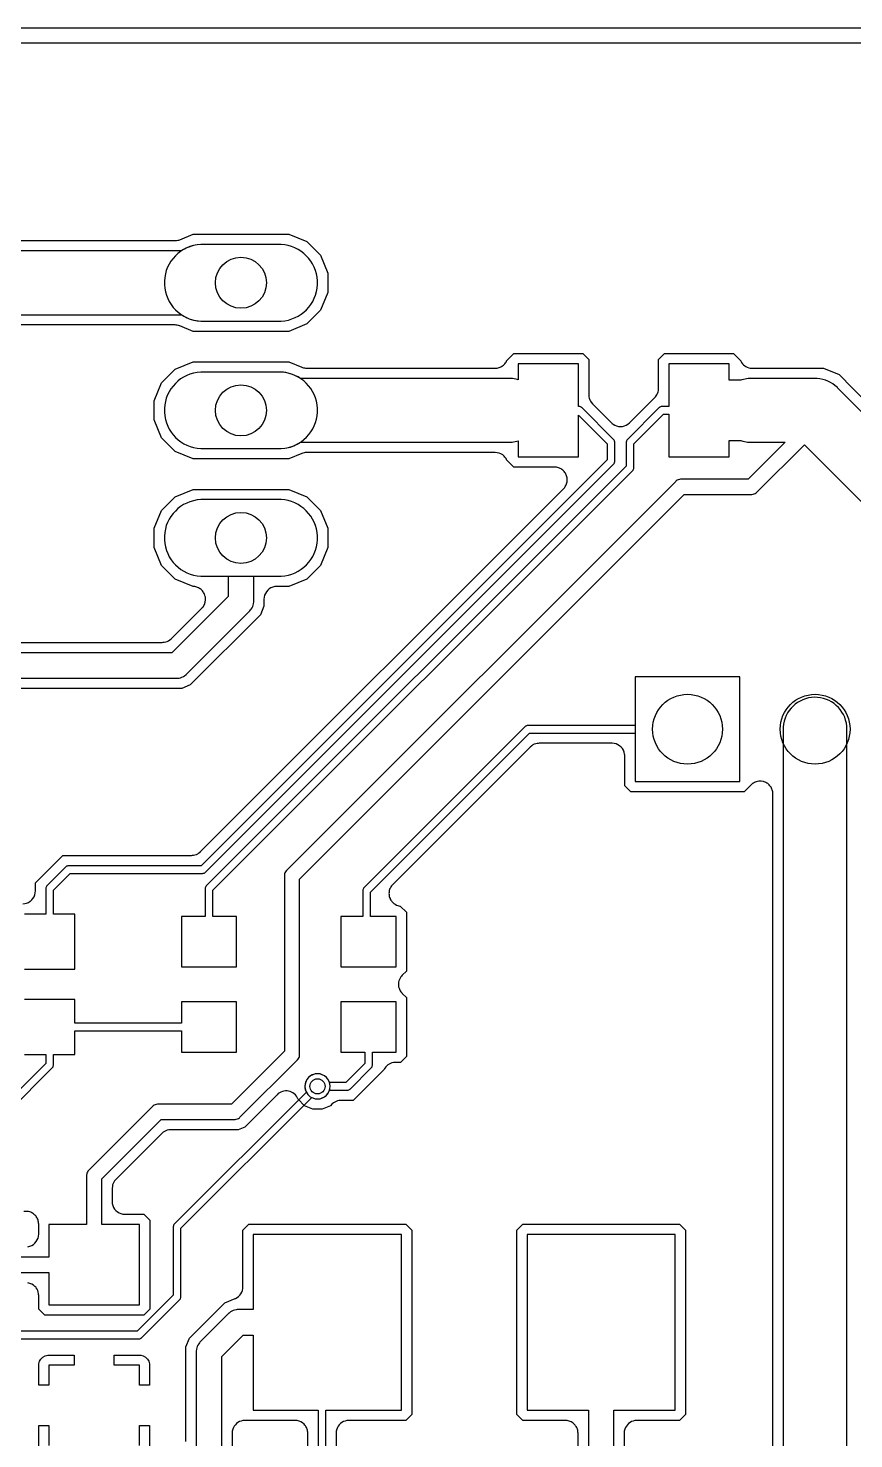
# Model space of a CAD drawing. Header units: millimetres. Extents: x 0 to 85.1, y 3.8 to 100.3.
# Drawn here: x 31.33 to 47.76, y 72.23 to 100.32 of the extents above; entities that cross this region are included whole.
import ezdxf

# ---------------------------------------------------------------- set-up
doc = ezdxf.new("R2010")
doc.units = ezdxf.units.MM

msp = doc.modelspace()

# ---------------------------------------------------------------- linework, layer by layer
at = {"layer": '16_copper'}
for points in [[(36.434, 94.495, 0.906347), (36.359, 96.012), (34.761, 96.012), (34.686, 96.005, 0.906347), (34.761, 94.488), (36.359, 94.488)], [(36.434, 91.955, 0.906347), (36.359, 93.472), (34.761, 93.472), (34.686, 93.465, 0.906347), (34.761, 91.948), (36.359, 91.948)], [(36.434, 89.415, 0.906347), (36.359, 90.932), (34.761, 90.932), (34.686, 90.925, 0.906347), (34.761, 89.408), (36.359, 89.408)]]:
    msp.add_lwpolyline(points, format="xyb", close=True, dxfattribs=at)
msp.add_lwpolyline([(45.492, 87.403), (43.407, 87.403), (43.407, 85.318), (45.492, 85.318)], close=True, dxfattribs=at)
msp.add_lwpolyline([(29.623, 74.219), (33.528, 74.219), (33.536, 74.22), (33.545, 74.221, 0.087654), (33.569, 74.231), (33.575, 74.236), (33.582, 74.241), (34.344, 75.003), (34.349, 75.01), (34.354, 75.016, 0.087651), (34.364, 75.041), (34.365, 75.048), (34.366, 75.057), (34.366, 76.422), (36.97, 79.026), (36.988, 79.016, 1), (37.18, 79.48), (37.143, 79.492, 0.612798), (36.852, 79.152), (36.862, 79.134), (34.236, 76.508), (34.231, 76.501), (34.226, 76.495, 0.087651), (34.216, 76.47), (34.215, 76.463), (34.214, 76.454), (34.214, 75.089), (33.496, 74.371), (29.591, 74.371)], format="xyb", dxfattribs=at)
at = {"layer": '1_copper'}
for points in [[(83.035, 100.02), (2.055, 100.02)], [(31.25, 79.88), (31.674, 79.88), (31.674, 79.7), (30.807, 78.833)], [(42.984, 67.759), (42.984, 72.799), (44.205, 72.799), (44.205, 76.299), (41.255, 76.299), (41.255, 72.799), (42.476, 72.799), (42.476, 67.759)], [(35.179, 71.882), (35.179, 73.867), (35.607, 74.295), (35.805, 74.295), (35.805, 72.799), (37.096, 72.799), (37.096, 68.445)], [(31.539, 72.069), (31.539, 72.495), (31.739, 72.495), (31.739, 72.095)], [(33.539, 72.095), (33.539, 72.495), (33.739, 72.495), (33.739, 72.069)]]:
    msp.add_lwpolyline(points, dxfattribs=at)
for points in [[(20.361, 96.09), (34.249, 96.09), (34.258, 96.091, 0.088975), (34.346, 96.109), (34.606, 96.217), (36.514, 96.217), (36.87, 96.07), (37.142, 95.798), (37.289, 95.442), (37.289, 95.058), (37.142, 94.702), (36.87, 94.43), (36.514, 94.283), (34.606, 94.283), (34.346, 94.391), (34.337, 94.394, 0.088988), (34.249, 94.41), (30.251, 94.41)], [(30.061, 94.615), (34.377, 94.615), (34.406, 94.596, 0.123338), (34.761, 94.488), (36.359, 94.488), (36.434, 94.495, 0.906347), (36.359, 96.012), (34.761, 96.012), (34.686, 96.005, 0.098491), (34.406, 95.904), (34.377, 95.885), (20.233, 95.885)], [(31.215, 82.885, 0.158205), (31.364, 82.933), (31.378, 82.945), (31.394, 82.959, 0.158654), (31.466, 83.099), (31.469, 83.139, 0.00044), (31.469, 83.139), (31.469, 83.301), (32.015, 83.847), (34.576, 83.847), (34.596, 83.849), (34.615, 83.85, 0.118891), (34.725, 83.896), (34.756, 83.921), (34.756, 83.922), (34.756, 83.922), (41.981, 91.146), (41.995, 91.163), (42.006, 91.176), (42.007, 91.177), (42.007, 91.177, 0.039245), (42.027, 91.211), (42.034, 91.227), (42.043, 91.247, 0.000217), (42.043, 91.247), (42.047, 91.265), (42.052, 91.286), (42.052, 91.286), (42.052, 91.286), (42.053, 91.303), (42.055, 91.326, 0.000221), (42.055, 91.326), (42.054, 91.344), (42.052, 91.365, 0.078613), (42.028, 91.441), (42.028, 91.441), (42.028, 91.441), (42.018, 91.456), (42.007, 91.475), (42.007, 91.475), (42.007, 91.475), (41.995, 91.489), (41.981, 91.505, 0.078834), (41.917, 91.552), (41.9, 91.559), (41.88, 91.567), (41.88, 91.567), (41.88, 91.567, 0.039025), (41.842, 91.577), (41.842, 91.577), (41.841, 91.577), (41.802, 91.58, 0.000658), (41.801, 91.58), (40.995, 91.58), (40.85, 91.725), (40.848, 91.731, 0.039686), (40.827, 91.765), (40.815, 91.779), (40.801, 91.795, 0.158654), (40.661, 91.867), (40.621, 91.87, 0.00044), (40.621, 91.87), (36.871, 91.87), (36.862, 91.869, 0.088975), (36.774, 91.851), (36.514, 91.743), (34.606, 91.743), (34.25, 91.89), (33.978, 92.162), (33.831, 92.518), (33.831, 92.902), (33.978, 93.258), (34.25, 93.53), (34.606, 93.677), (36.514, 93.677), (36.774, 93.569), (36.783, 93.566, 0.088988), (36.871, 93.55), (40.621, 93.55), (40.641, 93.552), (40.66, 93.553, 0.073215), (40.736, 93.578), (40.752, 93.587), (40.77, 93.598, 0.037225), (40.8, 93.624), (40.812, 93.638), (40.826, 93.654, 0.037855), (40.847, 93.688), (40.85, 93.695), (40.995, 93.84), (42.365, 93.84), (42.485, 93.72), (42.485, 93.019), (42.487, 92.999), (42.488, 92.98, 0.118891), (42.533, 92.87), (42.559, 92.839), (42.559, 92.839), (42.559, 92.839), (42.937, 92.462), (42.953, 92.448), (42.967, 92.436, 0.325016), (43.265, 92.436), (43.296, 92.461, 0.000439), (43.296, 92.462), (43.586, 92.752), (43.586, 92.752), (43.801, 92.966), (43.813, 92.981), (43.826, 92.996, 0.118893), (43.872, 93.106), (43.875, 93.146, 0.000218), (43.875, 93.146), (43.875, 93.72), (43.995, 93.84), (45.365, 93.84), (45.51, 93.695), (45.512, 93.689, 0.240264), (45.699, 93.553), (45.739, 93.55, 0.00044), (45.739, 93.55), (47.157, 93.55), (47.466, 93.422), (47.738, 93.15), (47.738, 93.15), (48.534, 92.354)], [(48.523, 92.075), (47.439, 93.159), (47.433, 93.164), (47.428, 93.17, 0.1754), (47.032, 93.344), (46.99, 93.345), (45.72, 93.345), (45.657, 93.342, 0.049651), (45.534, 93.317), (45.514, 93.31), (45.28, 93.31), (45.28, 93.635), (44.08, 93.635), (44.08, 92.786), (43.942, 92.786), (43.934, 92.785), (43.925, 92.784, 0.087654), (43.901, 92.774), (43.895, 92.769), (43.888, 92.764), (43.253, 92.129), (43.248, 92.122), (43.243, 92.116, 0.087651), (43.233, 92.091), (43.232, 92.084), (43.231, 92.075), (43.231, 91.599), (34.871, 83.239), (34.866, 83.232), (34.861, 83.226, 0.087651), (34.851, 83.201), (34.85, 83.194), (34.849, 83.185), (34.849, 82.63), (34.375, 82.63), (34.375, 81.63), (35.475, 81.63), (35.475, 82.63), (35.001, 82.63), (35.001, 83.153), (43.361, 91.513), (43.366, 91.52), (43.371, 91.526, 0.087651), (43.381, 91.551), (43.382, 91.558), (43.383, 91.567), (43.383, 92.043), (43.974, 92.634), (44.08, 92.634), (44.08, 91.785), (45.28, 91.785), (45.28, 92.11), (45.514, 92.11), (45.554, 92.097, 0.049651), (45.678, 92.076), (45.72, 92.075), (46.393, 92.075), (45.657, 91.338), (44.323, 91.338), (44.317, 91.338), (44.312, 91.338, 0.153128), (44.227, 91.304), (44.215, 91.294), (36.468, 83.547), (36.465, 83.542), (36.46, 83.538, 0.153125), (36.424, 83.455), (36.424, 83.439), (36.424, 79.946), (35.37, 78.892), (33.909, 78.892), (33.903, 78.892), (33.898, 78.892, 0.153128), (33.813, 78.858), (33.801, 78.848), (32.549, 77.596), (32.546, 77.594, 0.151382), (32.494, 77.519), (32.489, 77.498), (32.489, 77.497), (32.489, 77.496), (32.487, 77.489), (32.487, 77.473), (32.487, 76.495), (31.739, 76.495), (31.739, 75.847), (30.61, 75.847)], [(31.25, 81.58), (32.25, 81.58), (32.25, 82.68), (31.826, 82.68), (31.826, 83.153), (32.163, 83.49), (34.798, 83.49), (34.806, 83.491), (34.815, 83.492, 0.087654), (34.839, 83.502), (34.845, 83.507), (34.852, 83.512), (42.98, 91.64), (42.985, 91.647), (42.99, 91.653, 0.087651), (43, 91.678), (43.001, 91.685), (43.002, 91.694), (43.002, 92.075), (43.001, 92.083), (43, 92.092, 0.087654), (42.99, 92.116), (42.985, 92.122), (42.98, 92.129), (42.345, 92.764), (42.338, 92.769), (42.332, 92.774, 0.087651), (42.307, 92.784), (42.3, 92.785), (42.291, 92.786), (42.28, 92.786), (42.28, 93.635), (41.08, 93.635), (41.08, 93.316), (41.06, 93.323, 0.049651), (40.936, 93.344), (40.894, 93.345), (36.743, 93.345), (36.714, 93.364, 0.123338), (36.359, 93.472), (34.761, 93.472), (34.686, 93.465, 0.906347), (34.761, 91.948), (36.359, 91.948), (36.434, 91.955, 0.098491), (36.714, 92.056), (36.743, 92.075), (40.894, 92.075), (40.957, 92.078, 0.049556), (41.08, 92.103), (41.08, 91.785), (42.28, 91.785), (42.28, 92.613), (42.85, 92.043), (42.85, 91.726), (34.766, 83.642), (32.131, 83.642), (32.123, 83.641), (32.114, 83.64, 0.087654), (32.09, 83.63), (32.084, 83.625), (32.077, 83.62), (31.696, 83.239), (31.691, 83.232), (31.686, 83.226, 0.087651), (31.676, 83.201), (31.675, 83.194), (31.674, 83.185), (31.674, 82.68), (31.25, 82.68)], [(30.673, 75.543), (31.739, 75.543), (31.739, 74.895), (33.539, 74.895), (33.539, 76.495), (32.791, 76.495), (32.791, 77.407), (33.972, 78.588), (35.433, 78.588), (35.439, 78.588), (35.444, 78.588, 0.153128), (35.529, 78.622), (35.541, 78.632), (36.684, 79.775), (36.687, 79.78), (36.692, 79.784, 0.153125), (36.728, 79.867), (36.728, 79.883), (36.728, 83.376), (44.386, 91.034), (45.72, 91.034), (45.726, 91.034), (45.731, 91.034, 0.153128), (45.816, 91.068), (45.828, 91.078), (46.776, 92.026), (48.895, 89.907)], [(30.287, 88.089), (33.995, 88.089), (34.014, 88.091), (34.034, 88.092, 0.118894), (34.144, 88.137), (34.174, 88.163, 0.000217), (34.174, 88.163), (34.269, 88.258), (34.269, 88.258), (34.269, 88.258), (34.78, 88.769), (34.791, 88.782), (34.806, 88.799), (34.806, 88.8), (34.806, 88.8, 0.198684), (34.852, 88.988), (34.848, 89.005), (34.842, 89.027, 0.00022), (34.842, 89.027), (34.836, 89.044), (34.827, 89.064, 0.000217), (34.827, 89.064), (34.817, 89.08), (34.807, 89.098), (34.806, 89.098), (34.806, 89.098, 0.039026), (34.781, 89.128), (34.781, 89.128), (34.781, 89.128, 0.039027), (34.751, 89.154), (34.75, 89.154), (34.75, 89.154), (34.736, 89.163), (34.717, 89.175), (34.717, 89.175), (34.716, 89.175, 0.035653), (34.68, 89.19), (34.68, 89.19), (34.68, 89.19, 0.036424), (34.641, 89.2), (34.641, 89.2), (34.641, 89.2), (34.607, 89.203), (34.25, 89.35), (33.978, 89.622), (33.831, 89.978), (33.831, 90.362), (33.978, 90.718), (34.25, 90.99), (34.606, 91.137), (36.514, 91.137), (36.87, 90.99), (37.142, 90.718), (37.289, 90.362), (37.289, 89.978), (37.142, 89.622), (36.87, 89.35), (36.514, 89.203), (36.273, 89.203), (36.253, 89.201), (36.234, 89.2, 0.325016), (36.022, 88.989), (36.019, 88.949, 0.00044), (36.019, 88.949), (36.019, 88.809), (35.949, 88.64), (34.55, 87.241), (34.381, 87.171), (27.369, 87.171)], [(26.394, 87.376), (34.29, 87.376), (34.309, 87.378), (34.329, 87.379, 0.118891), (34.439, 87.424), (34.469, 87.45), (34.47, 87.45), (34.47, 87.45), (35.74, 88.72), (35.752, 88.735), (35.765, 88.75, 0.118893), (35.811, 88.86), (35.814, 88.9, 0.000218), (35.814, 88.9), (35.814, 89.408), (36.359, 89.408), (36.434, 89.415, 0.906347), (36.359, 90.932), (34.761, 90.932), (34.686, 90.925, 0.906347), (34.761, 89.408), (35.306, 89.408), (35.306, 89.005), (34.185, 87.884), (27.283, 87.884)], [(47.625, 62.484), (47.625, 86.36), (47.622, 86.423, 0.920724), (46.356, 86.402), (46.355, 86.36), (46.355, 62.747)], [(46.15, 62.937), (46.15, 85.072), (46.148, 85.092), (46.147, 85.111, 0.000218), (46.147, 85.112), (46.142, 85.132), (46.138, 85.15), (46.138, 85.15), (46.138, 85.15, 0.078395), (46.102, 85.221), (46.102, 85.221), (46.102, 85.221), (46.09, 85.235), (46.076, 85.251, 0.000217), (46.076, 85.251), (46.062, 85.263), (46.046, 85.277, 0.039247), (46.012, 85.298), (46.012, 85.298), (46.012, 85.298, 0.198458), (45.818, 85.314), (45.818, 85.314), (45.818, 85.314, 0.039247), (45.781, 85.298), (45.763, 85.288), (45.747, 85.278), (45.747, 85.278), (45.747, 85.278), (45.717, 85.252, 0.000661), (45.716, 85.251), (45.577, 85.112), (43.323, 85.112), (43.203, 85.233), (43.203, 85.825), (43.201, 85.844), (43.199, 85.864, 0.325016), (42.989, 86.076), (42.949, 86.079, 0.00044), (42.949, 86.079), (41.497, 86.079), (41.477, 86.077), (41.458, 86.076, 0.118891), (41.348, 86.03), (41.317, 86.005), (41.317, 86.004), (41.317, 86.004), (38.581, 83.269), (38.568, 83.253), (38.556, 83.239), (38.555, 83.238), (38.555, 83.238, 0.039247), (38.535, 83.204), (38.526, 83.185), (38.519, 83.168, 0.039244), (38.51, 83.129), (38.51, 83.129), (38.51, 83.129, 0.039246), (38.507, 83.089), (38.509, 83.068), (38.51, 83.05, 0.039466), (38.519, 83.011), (38.528, 82.991), (38.534, 82.974), (38.534, 82.974), (38.534, 82.974, 0.039027), (38.555, 82.94), (38.555, 82.94), (38.555, 82.94), (38.567, 82.926), (38.581, 82.91, 0.118225), (38.682, 82.848), (38.682, 82.848), (38.682, 82.848), (38.701, 82.843), (38.72, 82.838), (38.72, 82.838), (38.721, 82.838), (38.733, 82.837), (38.855, 82.715), (38.855, 81.545), (38.77, 81.46), (38.757, 81.445), (38.744, 81.43, 0.24026), (38.707, 81.202), (38.715, 81.182), (38.722, 81.165, 0.039684), (38.743, 81.131), (38.769, 81.101, 0.000442), (38.77, 81.1), (38.855, 81.015), (38.855, 79.845), (38.735, 79.725), (38.635, 79.725), (38.616, 79.723), (38.596, 79.722, 0.222096), (38.409, 79.587), (38.404, 79.574), (37.796, 78.967), (37.551, 78.967), (37.532, 78.965), (37.512, 78.964, 0.118891), (37.402, 78.918), (37.372, 78.893), (37.372, 78.892), (37.372, 78.892), (37.342, 78.862), (37.175, 78.793), (36.993, 78.793), (36.826, 78.862), (36.698, 78.99), (36.694, 78.999, 0.534522), (36.28, 79.082), (35.635, 78.437), (35.504, 78.383), (34.162, 78.383), (34.143, 78.381), (34.123, 78.38, 0.118891), (34.013, 78.334), (33.983, 78.308), (33.983, 78.308), (33.983, 78.308), (33.071, 77.396), (33.058, 77.381), (33.045, 77.367, 0.118893), (33, 77.257), (32.996, 77.217, 0.000218), (32.996, 77.217), (32.996, 76.954), (32.998, 76.934), (32.999, 76.915, 0.325016), (33.21, 76.703), (33.25, 76.7, 0.00044), (33.25, 76.7), (33.624, 76.7), (33.744, 76.58), (33.744, 74.81), (33.624, 74.69), (31.654, 74.69), (31.534, 74.81), (31.534, 75.084), (31.532, 75.103), (31.531, 75.123, 0.11867), (31.486, 75.233), (31.474, 75.247), (31.46, 75.263, 0.158654), (31.32, 75.334)], [(30.937, 78.747), (31.804, 79.614), (31.809, 79.621), (31.814, 79.627, 0.087651), (31.824, 79.652), (31.825, 79.659), (31.826, 79.668), (31.826, 79.88), (32.25, 79.88), (32.25, 80.354), (34.375, 80.354), (34.375, 79.93), (35.475, 79.93), (35.475, 80.93), (34.375, 80.93), (34.375, 80.506), (32.25, 80.506), (32.25, 80.98), (31.25, 80.98)], [(31.319, 76.055, 0.325016), (31.531, 76.266), (31.534, 76.306, 0.00044), (31.534, 76.306), (31.534, 76.505), (31.533, 76.524), (31.531, 76.545, 0.000181), (31.531, 76.545), (31.526, 76.566), (31.522, 76.584), (31.522, 76.584), (31.522, 76.584), (31.514, 76.603), (31.506, 76.62, 0.036035), (31.486, 76.654), (31.474, 76.669), (31.46, 76.685, 0.03597), (31.43, 76.711), (31.411, 76.722), (31.396, 76.731), (31.396, 76.731), (31.396, 76.731), (31.376, 76.74), (31.359, 76.747, 0.109915), (31.241, 76.756)], [(34.466, 72.177), (34.466, 74.063), (34.536, 74.232), (35.242, 74.938), (35.443, 75.021), (35.452, 75.026, 0.292977), (35.6, 75.256), (35.6, 76.384), (35.72, 76.504), (38.84, 76.504), (38.96, 76.384), (38.96, 72.714), (38.84, 72.594), (37.707, 72.594), (37.688, 72.592), (37.668, 72.591, 0.282173), (37.466, 72.419), (37.461, 72.398), (37.456, 72.381, 0.000439), (37.456, 72.38), (37.453, 72.34, 0.00044), (37.453, 72.34), (37.453, 68.904)], [(42.271, 68.218), (42.271, 72.34), (42.269, 72.359), (42.268, 72.379, 0.039686), (42.259, 72.418), (42.252, 72.435), (42.244, 72.455, 0.039686), (42.223, 72.489), (42.211, 72.503), (42.197, 72.519, 0.158654), (42.057, 72.591), (42.017, 72.594, 0.00044), (42.017, 72.594), (41.17, 72.594), (41.05, 72.714), (41.05, 76.384), (41.17, 76.504), (44.29, 76.504), (44.41, 76.384), (44.41, 72.714), (44.29, 72.594), (43.443, 72.594), (43.423, 72.592), (43.404, 72.591, 0.282173), (43.202, 72.419), (43.197, 72.398), (43.192, 72.381, 0.000439), (43.192, 72.38), (43.189, 72.34, 0.00044), (43.189, 72.34), (43.189, 68.218)], [(37.248, 68.445), (37.248, 72.799), (38.755, 72.799), (38.755, 76.299), (35.805, 76.299), (35.805, 74.803), (35.502, 74.803), (35.483, 74.801), (35.463, 74.8, 0.118891), (35.353, 74.755), (35.323, 74.729), (35.322, 74.729), (35.322, 74.729), (34.745, 74.152), (34.733, 74.137), (34.72, 74.122, 0.118893), (34.674, 74.012), (34.671, 73.972, 0.000218), (34.671, 73.972), (34.671, 71.987)], [(36.891, 68.904), (36.891, 72.34), (36.889, 72.359), (36.888, 72.379, 0.039686), (36.878, 72.418), (36.871, 72.435), (36.863, 72.455, 0.039686), (36.842, 72.489), (36.831, 72.503), (36.817, 72.519, 0.158654), (36.677, 72.591), (36.637, 72.594, 0.00044), (36.637, 72.594), (35.638, 72.594), (35.618, 72.592), (35.599, 72.591, 0.282173), (35.397, 72.419), (35.392, 72.398), (35.387, 72.381, 0.000439), (35.387, 72.38), (35.384, 72.34, 0.00044), (35.384, 72.34), (35.384, 71.791)]]:
    msp.add_lwpolyline(points, format="xyb", dxfattribs=at)
for points in [[(38.65, 82.63), (38.137, 82.63), (38.137, 83.114), (41.307, 86.284), (43.407, 86.284), (43.407, 85.318), (45.492, 85.318), (45.492, 87.403), (43.407, 87.403), (43.407, 86.436), (41.275, 86.436), (41.267, 86.435), (41.258, 86.434, 0.087654), (41.234, 86.424), (41.228, 86.419), (41.221, 86.414), (38.007, 83.2), (38.002, 83.193), (37.997, 83.187, 0.087651), (37.987, 83.162), (37.986, 83.155), (37.985, 83.146), (37.985, 82.63), (37.55, 82.63), (37.55, 81.63), (38.65, 81.63)], [(37.143, 79.004, 0.240081), (37.316, 79.152), (37.322, 79.172), (37.68, 79.172), (37.688, 79.173), (37.697, 79.174, 0.087654), (37.721, 79.184), (37.727, 79.189), (37.734, 79.194), (38.154, 79.614), (38.159, 79.621), (38.164, 79.627, 0.087651), (38.174, 79.652), (38.175, 79.659), (38.176, 79.668), (38.176, 79.93), (38.65, 79.93), (38.65, 80.93), (37.55, 80.93), (37.55, 79.93), (38.024, 79.93), (38.024, 79.7), (37.648, 79.324), (37.322, 79.324), (37.316, 79.344, 1), (36.852, 79.152), (36.87, 79.117, 0.282029), (37.104, 78.998)]]:
    msp.add_lwpolyline(points, format="xyb", close=True, dxfattribs=at)
for points in [[(31.539, 73.295), (31.539, 73.721), (31.553, 73.772), (31.579, 73.818), (31.616, 73.855), (31.662, 73.881), (31.713, 73.895), (32.239, 73.895), (32.239, 73.695), (31.739, 73.695), (31.739, 73.295)], [(33.539, 73.295), (33.539, 73.695), (33.039, 73.695), (33.039, 73.895), (33.565, 73.895), (33.616, 73.881), (33.662, 73.855), (33.699, 73.818), (33.725, 73.772), (33.739, 73.721), (33.739, 73.295)]]:
    msp.add_lwpolyline(points, close=True, dxfattribs=at)
at = {"layer": 'drills_PTH'}
for centre, radius in [((35.56, 95.25), 0.508), ((35.56, 92.71), 0.508), ((35.56, 90.17), 0.508), ((44.45, 86.36), 0.695), ((46.99, 86.36), 0.695)]:
    msp.add_circle(centre, radius, dxfattribs=at)
at = {"layer": 'drills_via_1_16'}
msp.add_circle((37.084, 79.248), 0.15, dxfattribs=at)
at = {"layer": 'outline'}
msp.add_lwpolyline([(0, 3.81), (85.141, 3.81), (85.141, 100.32), (0, 100.32), (0, 3.81)], close=True, dxfattribs=at)

doc.saveas('drawing.dxf')
